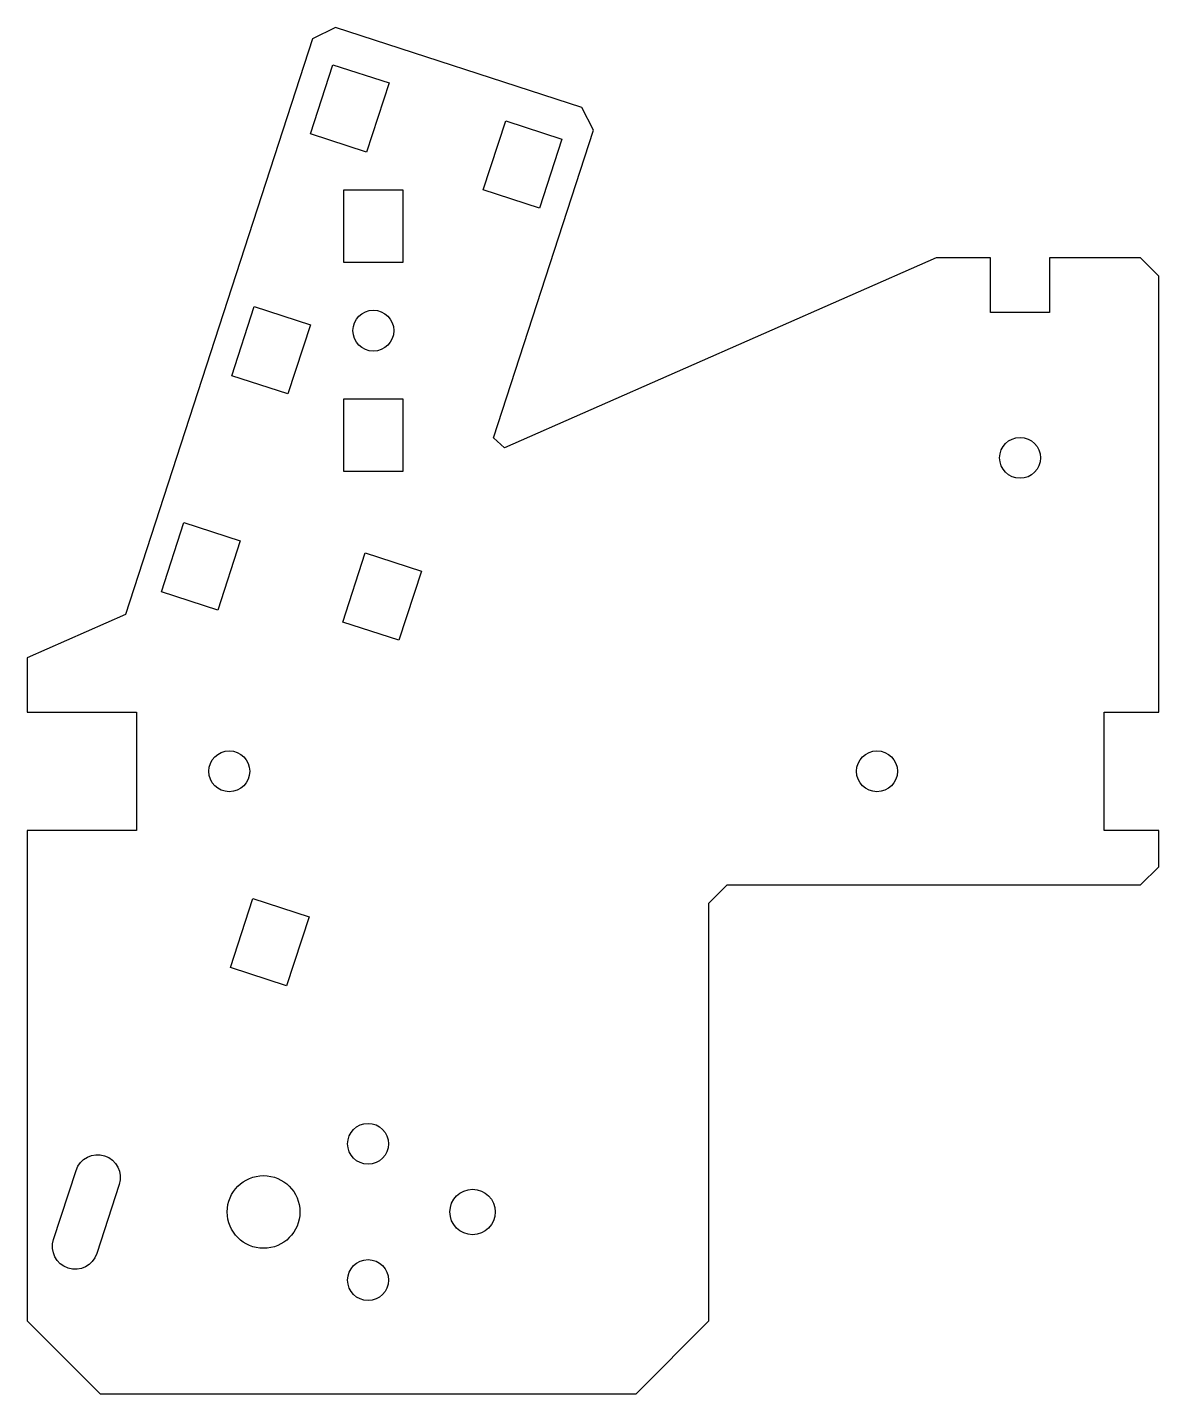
# Model space of a CAD drawing. Header units: millimetres. Extents: x 0 to 124, y -75 to 75.
import ezdxf

# ---------------------------------------------------------------- set-up
doc = ezdxf.new("R2010")
doc.units = ezdxf.units.MM

msp = doc.modelspace()

# ---------------------------------------------------------------- linework, layer by layer
for points in [[(62.3, 64.05), (61.02, 66.57), (33.91, 75.38), (31.39, 74.1), (10.79, 10.75), (0, 6), (0, 0), (12, 0), (12, -13), (0, -13), (0, -67), (8, -75), (67, -75), (75, -67), (75, -21), (77, -19), (122.5, -19), (124.5, -17), (124.5, -13), (118.5, -13), (118.5, 0), (124.5, 0), (124.5, 48), (122.5, 50), (112.5, 50), (112.5, 44), (106, 44), (106, 50), (100, 50), (52.5, 29.1), (51.29, 30.2)], [(31.15, 63.66), (33.63, 71.27), (39.81, 69.26), (37.33, 61.65)], [(50.17, 57.48), (52.65, 65.09), (58.83, 63.08), (56.35, 55.47)], [(34.83, 49.5), (34.83, 57.5), (41.33, 57.5), (41.33, 49.5)], [(24.97, 44.64), (31.15, 42.63), (28.68, 35.03), (22.49, 37.04)], [(34.83, 26.5), (34.83, 34.5), (41.33, 34.5), (41.33, 26.5)], [(17.24, 20.87), (23.42, 18.86), (20.95, 11.25), (14.76, 13.26)], [(37.19, 17.54), (43.37, 15.53), (40.89, 7.92), (34.71, 9.93)], [(24.82, -20.5), (31, -22.51), (28.52, -30.12), (22.34, -28.11)]]:
    msp.add_lwpolyline(points, close=True)
msp.add_lwpolyline([(7.64, -59.58, -1), (2.89, -58.03), (5.36, -50.42, -1), (10.11, -51.97)], format="xyb", close=True)
for centre, radius in [((38.08, 42), 2.25), ((109.25, 28), 2.25), ((22.22, -6.5), 2.25), ((93.5, -6.5), 2.25), ((37.5, -47.5), 2.25), ((26, -55), 4), ((49, -55), 2.5), ((37.5, -62.5), 2.25)]:
    msp.add_circle(centre, radius)

doc.saveas('drawing.dxf')
